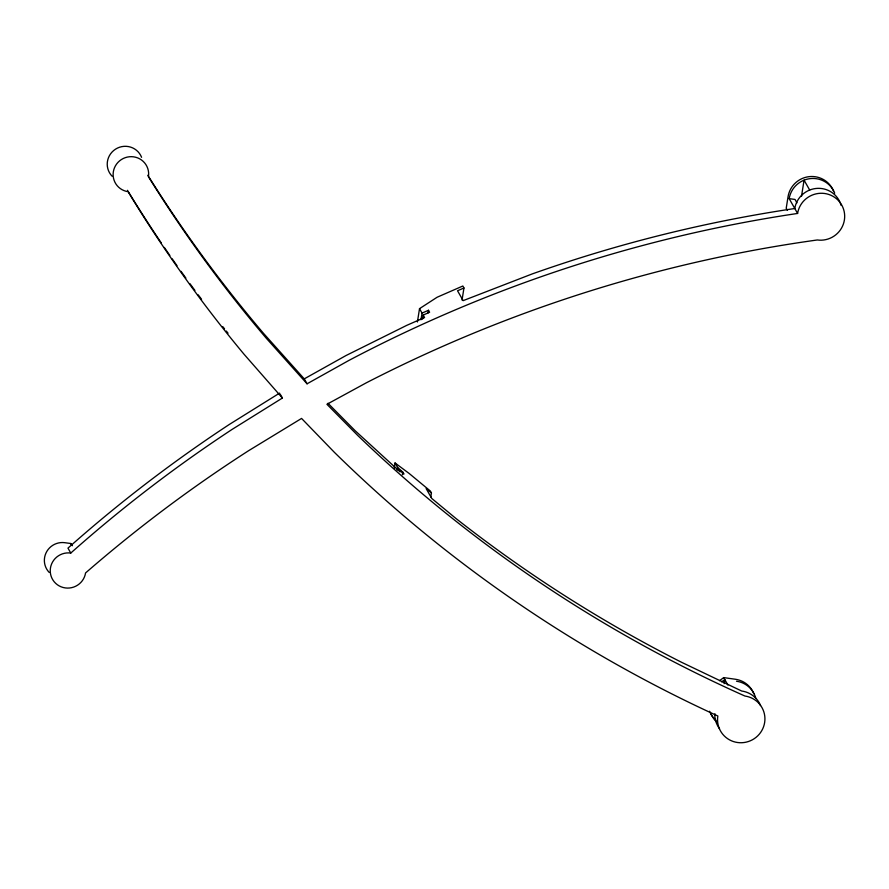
<?xml version="1.0" encoding="UTF-8"?>
<svg xmlns="http://www.w3.org/2000/svg" width="889" height="889" viewBox="0 0 889 889"><rect width="100%" height="100%" fill="white"/><g stroke="black" fill="none" stroke-linecap="round" stroke-linejoin="round"><path stroke-width="1.33" d="M714.945 713.745C714.378 719.112 716.445 724.435 719.512 728.758M394.194 468.303L395.038 462.969L409.162 473.47L430.309 490.984L431.432 492.951L430.798 496.973M417.408 321.985L419.519 308.661L437.132 297.237L462.836 286.014L463.958 287.992L462.047 300.06M397.139 470.081L397.561 467.414L395.038 462.969M420.986 319.762L422.053 313.095L419.519 308.661M422.531 319.073L423.175 315.073L429.598 312.25L428.476 310.283L422.053 313.095M402.373 474.77L402.795 472.126L397.561 467.414M428.054 312.928L428.476 310.283M724.168 683.652L724.813 679.585L721.69 681.885M801.489 196.413L804.067 180.156L809.679 190.024M719.523 680.685L723.69 677.607L735.392 679.252A23.803 23.358 -29.6 0 1 753.816 693.72M279.602 393.105L229.295 424.475A1382.173 1356.781 -29.6 0 0 67.975 548.124L70.776 553.058A17.847 17.524 -29.6 0 0 50.451 568.027A17.847 17.524 -29.6 0 0 65.241 587.918A17.847 17.524 -29.6 0 0 85.566 572.949A1387.996 1362.493 -29.6 0 1 248.531 450.745L301.56 418.43L334.297 452.245A1382.173 1356.781 -29.6 0 0 717.834 715.989A23.803 23.358 -29.6 0 0 737.548 742.515A23.803 23.358 -29.6 0 0 764.64 722.557A23.803 23.358 -29.6 0 0 744.926 696.031A1387.996 1362.493 -29.6 0 1 357.878 435.599L326.919 404.284L366.246 382.848A1387.996 1362.493 -29.6 0 1 817.302 239.974A23.803 23.358 -29.6 0 0 844.394 220.016A23.803 23.358 -29.6 0 0 824.681 193.491A23.803 23.358 -29.6 0 0 797.589 213.449A1382.173 1356.781 -29.6 0 0 348.866 360.445L307.061 383.804L266.367 338.331A1387.996 1362.493 -29.6 0 1 148.441 176.733A17.847 17.524 -29.6 0 0 133.65 156.842A17.847 17.524 -29.6 0 0 113.336 171.81A17.847 17.524 -29.6 0 0 128.116 191.702A1382.173 1356.781 -29.6 0 0 244.031 354.233L282.402 398.039L232.096 429.409A1382.173 1356.781 -29.6 0 0 70.776 553.058M147.796 175.255A1387.996 1362.493 -29.6 0 0 263.555 333.397L304.249 378.87L346.065 355.511L406.806 325.33L424.575 317.54L423.175 315.073M463.958 287.992L457.535 290.77L463.147 300.638L532.255 273.912A1382.173 1356.781 -29.6 0 1 794.777 208.515A23.803 23.358 -29.6 0 1 841.061 205.337M797.589 213.449L789.176 198.636L795.022 199.458L796.955 202.87M72.387 545.724L70.742 543.512L64.886 542.701A17.847 17.524 -29.6 0 0 49.239 572.449M431.432 492.951L426.142 488.572L431.754 498.451L455.89 518.431A1387.996 1362.493 -29.6 0 0 681.507 662.261L741.726 691.042C750.016 692.098 757.495 697.754 760.528 705.566M327.985 403.262L355.078 430.654L400.083 471.859L398.683 469.392L403.917 474.093L402.795 472.126M787.332 210.26L786.209 208.282L788.054 196.669A23.803 23.358 -29.6 0 1 833.571 191.179M723.69 677.607L727.924 685.075M304.249 378.87L307.061 383.804M280.157 394.094L282.402 398.039M70.742 543.512L71.298 544.501M228.029 333.197A1382.173 1356.781 -29.6 0 1 226.284 331.03M224.55 328.863A1382.173 1356.781 -29.6 0 1 222.817 326.696M201.559 299.282A1382.173 1356.781 -29.6 0 1 198.225 294.848M194.902 290.392A1382.173 1356.781 -29.6 0 1 189.968 283.691M185.879 278.079A1382.173 1356.781 -29.6 0 1 181.023 271.323M177 265.667A1382.173 1356.781 -29.6 0 1 172.21 258.855M169.843 255.432A1382.173 1356.781 -29.6 0 1 164.332 247.431M161.22 242.841A1382.173 1356.781 -29.6 0 1 127.471 190.313M715.867 720.201A23.803 23.358 -29.6 0 1 709.589 711.267M789.176 198.636A23.803 23.358 -29.6 0 1 834.693 193.146M736.514 681.23A23.803 23.358 -29.6 0 1 755.706 698.009M716.99 722.168A23.803 23.358 -29.6 0 1 710.711 713.245M112.114 176.233A17.847 17.524 -29.6 0 1 115.503 149.174A17.847 17.524 -29.6 0 1 141.584 157.32"/></g></svg>
